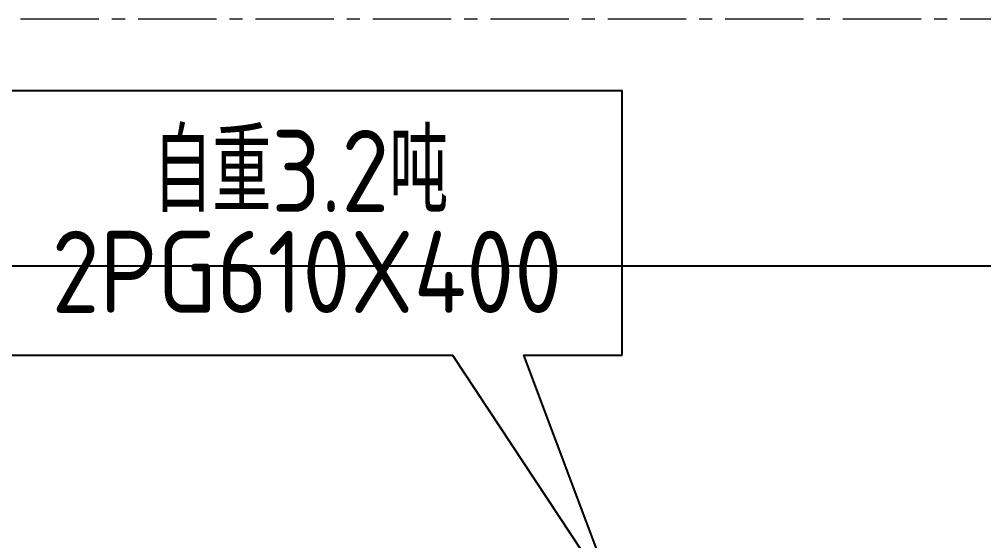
# Model space of a CAD drawing. Header units: millimetres. Extents: x 163705 to 1616509, y 81827 to 302547.
# Drawn here: x 565538 to 567884, y 152290 to 153560 of the extents above; entities that cross this region are included whole.
import ezdxf
from ezdxf.enums import TextEntityAlignment as Align

# ---------------------------------------------------------------- set-up
doc = ezdxf.new("R2010")
doc.units = ezdxf.units.MM
doc.header["$LTSCALE"] = 10
doc.linetypes.add('CENTER2', pattern=[28.575, 19.05, -3.175, 3.175, -3.175])
doc.layers.add('1-中心线', color=1, linetype='CENTER2', lineweight=0)
doc.layers.add('1-文本', color=4, linetype='Continuous', lineweight=0)
doc.styles.add('HZ', font='gbenor.shx', dxfattribs={"bigfont": 'gbcbig.shx'})

msp = doc.modelspace()

# ---------------------------------------------------------------- linework, layer by layer
msp.add_lwpolyline([(567004.851, 152741.71), (567004.851, 153385.192), (565428.387, 153385.192), (565428.387, 152741.71), (566591.644, 152741.71), (566994.155, 152132.49), (566765.626, 152741.71), (567004.851, 152741.71)])
msp.add_lwpolyline([(562404.592, 152959.632), (569004.592, 152959.632), (569004.592, 152084.632), (570504.592, 152084.632), (570504.592, 149084.632), (569004.592, 149084.632), (569004.592, 147534.632), (570504.592, 147534.632), (570504.592, 144534.632), (569004.592, 144534.632), (569004.592, 143659.632), (562404.592, 143659.632)], close=True)
at = {"layer": '1-中心线'}
msp.add_line((580304.942, 153559.632), (553688.441, 153559.632), dxfattribs=at)

# ---------------------------------------------------------------- texts
at = {"layer": '1-文本', "style": 'HZ'}
msp.add_text('自重3.2吨', height=200, dxfattribs=at).set_placement((565863.426, 153090.253))
msp.add_text('2PG610X400', height=200, dxfattribs=at).set_placement((566858.887, 152844.632), align=Align.RIGHT)

doc.saveas('drawing.dxf')
